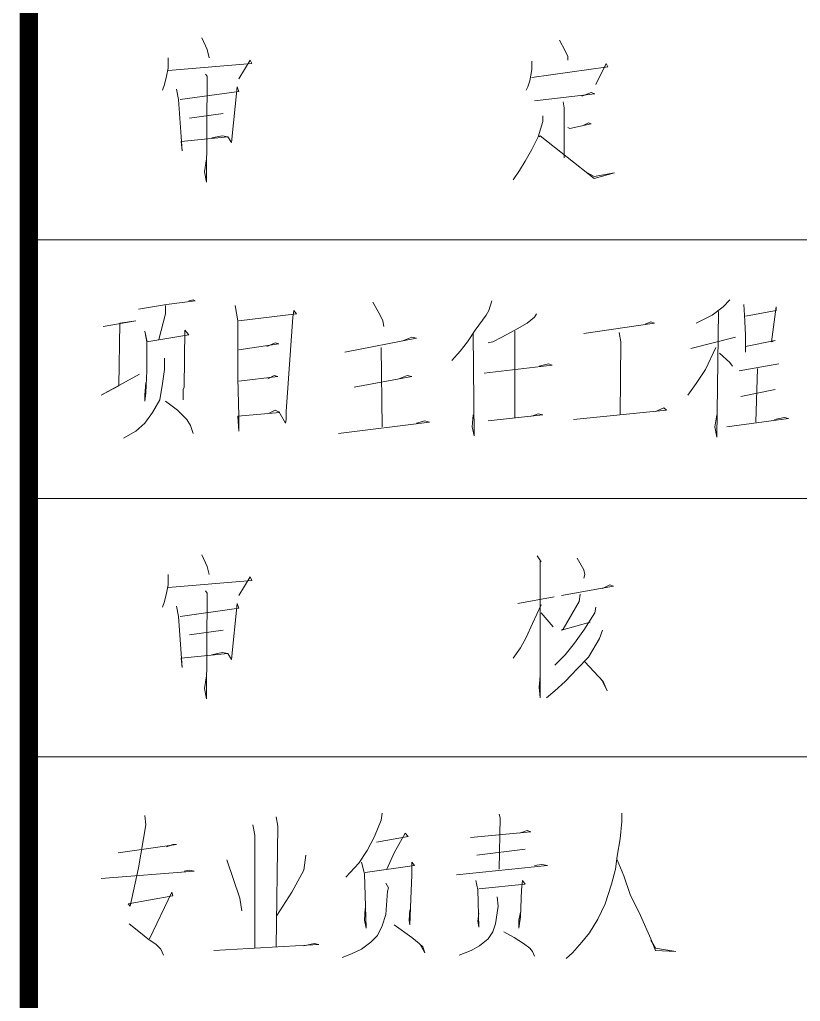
# Model space of a CAD drawing. Extents: x 1332633 to 1595679, y 264824 to 640777.
# Drawn here: x 1397321 to 1398378, y 409874 to 411203 of the extents above; entities that cross this region are included whole.
import ezdxf
from ezdxf.enums import TextEntityAlignment as Align

# ---------------------------------------------------------------- set-up
doc = ezdxf.new("R2010")
doc.units = 0
doc.header["$LTSCALE"] = 1000
doc.header["$MEASUREMENT"] = 0
doc.layers.get('0').update_dxf_attribs({"linetype": 'CONTINUOUS'})
doc.layers.add('_公共_图框', color=4, linetype='CONTINUOUS', lineweight=5)
doc.styles.add('图框文字', font='SIMKAI.TTF')

# ---------------------------------------------------------------- blocks, each defined once
blk = doc.blocks.new('vvxv')
at = {"layer": '_公共_图框'}
for p, q in [((-4265.9, 8723.5), (-4258.4, 8707.8)), ((-3781.3, 8720.4), (-3773.6, 8706.3)), ((-4311.3, 8696.7), (-4311.3, 8682.5)), ((-4258.4, 8707.8), (-4256, 8696.7)), ((-3773.6, 8706.3), (-3770, 8698.4)), ((-3770, 8698.4), (-3770, 8693.6)), ((-4311.3, 8682.5), (-4313.8, 8671.6)), ((-4311.3, 8679.5), (-4198, 8688.8)), ((-4200.4, 8693.6), (-4215.6, 8668.4)), ((-4198, 8688.8), (-4200.4, 8693.6)), ((-3819, 8692.1), (-3819, 8681)), ((-3819, 8670.1), (-3715.8, 8684.3)), ((-3718.3, 8688.8), (-3732.1, 8660.5)), ((-3715.8, 8684.3), (-3718.3, 8688.8)), ((-4313.8, 8671.6), (-4316.3, 8660.5)), ((-4260.9, 8674.7), (-4258.4, 8671.6)), ((-4258.4, 8671.6), (-4259.6, 8528.3)), ((-3820.3, 8673.2), (-3821.5, 8665.3)), ((-3819, 8681), (-3820.3, 8673.2)), ((-4316.3, 8660.5), (-4318.9, 8652.7)), ((-4225.7, 8581.8), (-4218.1, 8657.5)), ((-4218.1, 8657.5), (-4215.6, 8651.1)), ((-3824.1, 8657.5), (-3826.6, 8652.7)), ((-3821.5, 8665.3), (-3824.1, 8657.5)), ((-4300, 8654.2), (-4297.5, 8640)), ((-4215.6, 8651.1), (-4295, 8640)), ((-3815.1, 8638.5), (-3733.4, 8647.9)), ((-3738.4, 8649.6), (-3751, 8644.8)), ((-3733.4, 8647.9), (-3738.4, 8649.6)), ((-4297.5, 8640), (-4292.3, 8570.7)), ((-3776.3, 8637), (-3774.9, 8629.1)), ((-3774.9, 8629.1), (-3774.9, 8561.4)), ((-4282.4, 8615), (-4237, 8621.3)), ((-3803.8, 8618), (-3803.8, 8610.2)), ((-3803.8, 8610.2), (-3810.2, 8589.7)), ((-3770, 8602.3), (-3767.5, 8600.8)), ((-3767.5, 8600.8), (-3738.4, 8607.1)), ((-3742.2, 8608.6), (-3748.5, 8605.4)), ((-3738.4, 8607.1), (-3742.2, 8608.6)), ((-4293.7, 8583.4), (-4230.7, 8589.7)), ((-4238.3, 8591.2), (-4252.1, 8588.2)), ((-4230.7, 8589.7), (-4238.3, 8591.2)), ((-4230.7, 8589.7), (-4225.7, 8581.8)), ((-3810.2, 8589.7), (-3819, 8572.5)), ((-3809, 8589.7), (-3807.7, 8591.2)), ((-3807.7, 8591.2), (-3734.5, 8533)), ((-4292.3, 8570.7), (-4293.7, 8583.4)), ((-3819, 8572.5), (-3827.8, 8556.6)), ((-4262.3, 8542.4), (-4259.6, 8559.8)), ((-3827.8, 8556.6), (-3835.4, 8544)), ((-4259.6, 8528.3), (-4262.3, 8542.4)), ((-3835.4, 8544), (-3844.2, 8531.5)), ((-3734.5, 8536.1), (-3743.5, 8540.9)), ((-3707, 8540.9), (-3734.5, 8536.1)), ((-3734.5, 8533), (-3707, 8540.9)), ((-4500, 8450), (-500, 8450)), ((-4313.8, 8362.5), (-4274.7, 8367.3)), ((-4277.4, 8368.8), (-4283.5, 8367.3)), ((-4274.7, 8367.3), (-4277.4, 8368.8)), ((-4034.3, 8365.7), (-4024.2, 8348.3)), ((-3873.1, 8367.3), (-3877, 8354.6)), ((-3550.8, 8368.8), (-3559.6, 8359.4)), ((-4351.7, 8356.2), (-4313.8, 8362.5)), ((-4323.9, 8315.2), (-4315.1, 8349.9)), ((-4315.1, 8349.9), (-4315.1, 8361)), ((-4220.7, 8361), (-4216.9, 8340.5)), ((-4215.6, 8340.5), (-4137.5, 8349.9)), ((-4141.3, 8354.6), (-4142.6, 8345.3)), ((-4137.5, 8349.9), (-4141.3, 8354.6)), ((-3877, 8354.6), (-3880.8, 8348.3)), ((-3812.6, 8349.9), (-3815.1, 8345.3)), ((-3559.6, 8359.4), (-3574.7, 8348.3)), ((-3565.9, 8353.1), (-3568.4, 8182.9)), ((-3531.8, 8362.5), (-3530.7, 8348.3)), ((-3487.8, 8354.6), (-3529.4, 8346.8)), ((-3494.1, 8312.2), (-3487.8, 8359.4)), ((-3487.8, 8359.4), (-3487.8, 8354.6)), ((-4399.5, 8332.6), (-4355.3, 8340.5)), ((-4376.7, 8337.4), (-4378.1, 8252.2)), ((-4355.3, 8340.5), (-4376.7, 8337.4)), ((-4216.9, 8340.5), (-4216.9, 8263.3)), ((-4142.6, 8345.3), (-4151.4, 8217.6)), ((-4024.2, 8348.3), (-4020.5, 8340.5)), ((-4020.5, 8340.5), (-4019.2, 8332.6)), ((-3880.8, 8348.3), (-3895.7, 8327.8)), ((-3825.3, 8337.4), (-3841.7, 8327.8)), ((-3815.1, 8345.3), (-3825.3, 8337.4)), ((-3748.5, 8323.3), (-3652.8, 8337.4)), ((-3657.8, 8338.9), (-3665.4, 8335.7)), ((-3652.8, 8337.4), (-3657.8, 8338.9)), ((-3589.8, 8340.5), (-3596.2, 8337.4)), ((-3574.7, 8348.3), (-3589.8, 8340.5)), ((-3530.7, 8348.3), (-3529.4, 8321.5)), ((-4342.9, 8326.3), (-4340.2, 8313.7)), ((-4340.2, 8312.2), (-4342.9, 8326.3)), ((-4289.8, 8250.7), (-4288.7, 8327.8)), ((-4288.7, 8327.8), (-4283.5, 8321.5)), ((-3895.7, 8327.8), (-3905.9, 8312.2)), ((-3898.4, 8323.3), (-3897.1, 8184.7)), ((-3841.7, 8327.8), (-3859.3, 8318.5)), ((-3841.7, 8326.3), (-3841.7, 8209.7)), ((-3700.7, 8324.8), (-3698.2, 8312.2)), ((-4283.5, 8321.5), (-4340.2, 8312.2)), ((-4340.2, 8313.7), (-4340.2, 8272.7)), ((-4166.6, 8310.6), (-4177.9, 8305.8)), ((-4161.4, 8309.1), (-4166.6, 8310.6)), ((-4072, 8298), (-3975.2, 8316.9)), ((-3981.5, 8318.5), (-3992.8, 8313.7)), ((-3975.2, 8316.9), (-3981.5, 8318.5)), ((-3905.9, 8312.2), (-3916, 8299.5)), ((-3871.8, 8312.2), (-3878.1, 8310.6)), ((-3859.3, 8318.5), (-3871.8, 8312.2)), ((-3698.2, 8312.2), (-3699.3, 8213)), ((-3543.3, 8318.5), (-3603.6, 8302.8)), ((-3529.4, 8321.5), (-3529.4, 8298)), ((-3529.4, 8305.8), (-3489.2, 8313.7)), ((-3489.2, 8313.7), (-3494.1, 8312.2)), ((-4215.6, 8301), (-4161.4, 8309.1)), ((-4023, 8304.3), (-4021.7, 8197.1)), ((-3916, 8299.5), (-3927.3, 8286.9)), ((-3569.7, 8304.3), (-3583.5, 8274.4)), ((-3564.6, 8296.5), (-3550.8, 8283.8)), ((-4316.3, 8274.4), (-4316.3, 8290.1)), ((-3550.8, 8283.8), (-3547, 8279)), ((-4340.2, 8272.7), (-4341.5, 8242.9)), ((-4318.9, 8255.5), (-4316.3, 8274.4)), ((-3883.3, 8269.7), (-3791.2, 8280.6)), ((-3796.4, 8282.3), (-3809, 8279)), ((-3791.2, 8280.6), (-3796.4, 8282.3)), ((-3583.5, 8274.4), (-3596.2, 8255.5)), ((-3538.2, 8272.7), (-3484.2, 8282.3)), ((-3513.1, 8276), (-3515.6, 8203.4)), ((-4402, 8239.8), (-4350.3, 8268.1)), ((-4342.9, 8239.8), (-4341.5, 8257)), ((-4216.9, 8263.3), (-4215.6, 8211.3)), ((-4215.6, 8258.6), (-4162.7, 8264.9)), ((-4167.7, 8266.4), (-4176.5, 8261.8)), ((-4162.7, 8264.9), (-4167.7, 8266.4)), ((-4059.6, 8250.7), (-3981.5, 8264.9)), ((-3987.8, 8266.4), (-3999.1, 8261.8)), ((-3981.5, 8264.9), (-3987.8, 8266.4)), ((-4378.1, 8252.2), (-4402, 8239.8)), ((-4322.6, 8233.5), (-4318.9, 8255.5)), ((-4291.2, 8247.6), (-4289.8, 8250.7)), ((-4291.2, 8233.5), (-4291.2, 8247.6)), ((-3596.2, 8255.5), (-3607.5, 8239.8)), ((-3489.2, 8247.6), (-3535.7, 8238.1)), ((-4341.5, 8242.9), (-4342.9, 8231.8)), ((-4342.9, 8231.8), (-4342.9, 8239.8)), ((-4332.7, 8216.1), (-4322.6, 8233.5)), ((-4315.1, 8231.8), (-4298.6, 8219.3)), ((-4298.6, 8219.3), (-4286.2, 8206.7)), ((-4166.6, 8219.3), (-4176.5, 8214.5)), ((-4160.2, 8216.1), (-4166.6, 8219.3)), ((-4152.6, 8201.9), (-4161.4, 8217.6)), ((-4151.4, 8217.6), (-4151.4, 8206.7)), ((-3762.3, 8206.7), (-3636.4, 8219.3)), ((-3640.2, 8222.4), (-3651.5, 8217.6)), ((-3636.4, 8219.3), (-3640.2, 8222.4)), ((-4342.9, 8201.9), (-4332.7, 8216.1)), ((-4286.2, 8206.7), (-4281, 8198.8)), ((-4216.9, 8211.3), (-4160.2, 8216.1)), ((-4215.6, 8191), (-4216.9, 8211.3)), ((-4215.6, 8211.3), (-4215.6, 8191)), ((-4151.4, 8206.7), (-4152.6, 8201.9)), ((-4080.8, 8187.7), (-3957.5, 8203.4)), ((-3963.9, 8205.2), (-3975.2, 8201.9)), ((-3957.5, 8203.4), (-3963.9, 8205.2)), ((-3899.5, 8197.1), (-3898.4, 8213)), ((-3878.1, 8205.2), (-3803.8, 8213)), ((-3810.2, 8214.5), (-3819, 8211.3)), ((-3803.8, 8213), (-3810.2, 8214.5)), ((-3570.9, 8197.1), (-3568.4, 8213)), ((-3554.6, 8197.1), (-3471.5, 8208.2)), ((-3476.5, 8209.7), (-3490.3, 8206.7)), ((-3471.5, 8208.2), (-3476.5, 8209.7)), ((-4371.8, 8181.4), (-4355.3, 8191)), ((-4355.3, 8191), (-4342.9, 8201.9)), ((-4281, 8198.8), (-4277.4, 8187.7)), ((-3897.1, 8184.7), (-3899.5, 8197.1)), ((-3568.4, 8182.9), (-3570.9, 8197.1)), ((-4500, 8100), (-500, 8100)), ((-4265.9, 8023.5), (-4258.4, 8007.8)), ((-3811.5, 8022), (-3806.3, 8014.1)), ((-3757.3, 8018.9), (-3748.5, 8003)), ((-4258.4, 8007.8), (-4256, 7996.9)), ((-3807.7, 8015.7), (-3807.7, 7830)), ((-3806.3, 8014.1), (-3807.7, 8015.7)), ((-4311.3, 7996.9), (-4311.3, 7982.7)), ((-4200.4, 7993.6), (-4215.6, 7968.4)), ((-4198, 7988.9), (-4200.4, 7993.6)), ((-3748.5, 8003), (-3747.2, 7996.9)), ((-3747.2, 7996.9), (-3748.5, 7992.1)), ((-4311.3, 7982.7), (-4313.8, 7971.6)), ((-4311.3, 7979.5), (-4198, 7988.9)), ((-3778.8, 7968.4), (-3708.1, 7981)), ((-3713.3, 7982.7), (-3723.3, 7977.9)), ((-3708.1, 7981), (-3713.3, 7982.7)), ((-4313.8, 7971.6), (-4316.3, 7960.5)), ((-4260.9, 7974.7), (-4258.4, 7971.6)), ((-4258.4, 7971.6), (-4259.6, 7828.3)), ((-3788.7, 7966.8), (-3837.9, 7957.5)), ((-3753.5, 7970.1), (-3754.8, 7960.5)), ((-4316.3, 7960.5), (-4318.9, 7952.7)), ((-4300, 7954.2), (-4297.5, 7940)), ((-4215.6, 7951.1), (-4295, 7940)), ((-4225.7, 7881.9), (-4218.1, 7957.5)), ((-4218.1, 7957.5), (-4215.6, 7951.1)), ((-3806.3, 7955.9), (-3817.8, 7930.7)), ((-3754.8, 7960.5), (-3776.3, 7922.8)), ((-3732.1, 7952.7), (-3733.4, 7944.8)), ((-4297.5, 7940), (-4292.3, 7870.8)), ((-3806.3, 7944.8), (-3790.1, 7925.9)), ((-3733.4, 7944.8), (-3748.5, 7921.3)), ((-3817.8, 7930.7), (-3826.6, 7911.7)), ((-3778.8, 7921.3), (-3739.7, 7932.2)), ((-4282.4, 7915), (-4237, 7921.3)), ((-3826.6, 7911.7), (-3834.1, 7897.6)), ((-3776.3, 7922.8), (-3778.8, 7921.3)), ((-3749.7, 7919.6), (-3761.2, 7903.9)), ((-3748.5, 7921.3), (-3749.7, 7919.6)), ((-3723.3, 7921.3), (-3727.1, 7910.2)), ((-3834.1, 7897.6), (-3844.2, 7883.4)), ((-3761.2, 7903.9), (-3773.6, 7888.2)), ((-3727.1, 7910.2), (-3742.2, 7884.9)), ((-4293.7, 7883.4), (-4230.7, 7889.7)), ((-4238.3, 7891.2), (-4252.1, 7888.2)), ((-4230.7, 7889.7), (-4238.3, 7891.2)), ((-4230.7, 7889.7), (-4225.7, 7881.9)), ((-3773.6, 7888.2), (-3787.6, 7874)), ((-3742.2, 7884.9), (-3757.3, 7869.2)), ((-4292.3, 7870.8), (-4293.7, 7883.4)), ((-3747.2, 7878.8), (-3722.1, 7852)), ((-4262.3, 7842.4), (-4259.6, 7859.8)), ((-3809, 7844.1), (-3807.7, 7859.8)), ((-3757.3, 7869.2), (-3773.6, 7852)), ((-3773.6, 7852), (-3787.6, 7839.4)), ((-3716.9, 7839.4), (-3724.6, 7855.1)), ((-3722.1, 7852), (-3716.9, 7839.4)), ((-4259.6, 7828.3), (-4262.3, 7842.4)), ((-3807.7, 7830), (-3809, 7844.1)), ((-3787.6, 7839.4), (-3798.9, 7830)), ((-4500, 7750), (-500, 7750)), ((-4021.7, 7673.6), (-4023, 7664.2)), ((-3863, 7672.1), (-3861.8, 7667.3)), ((-3696.8, 7673.6), (-3696.8, 7662.5)), ((-4342.9, 7670.5), (-4341.5, 7657.9)), ((-4165.2, 7668.8), (-4162.7, 7656.2)), ((-4023, 7664.2), (-4031.8, 7642)), ((-3861.8, 7667.3), (-3863, 7598)), ((-3696.8, 7662.5), (-3699.3, 7639)), ((-4341.5, 7657.9), (-4351.7, 7599.5)), ((-4196.8, 7657.9), (-4194.1, 7643.7)), ((-4162.7, 7656.2), (-4165.2, 7492.5)), ((-3990.3, 7646.8), (-4005.4, 7620)), ((-3986.4, 7642), (-3990.3, 7646.8)), ((-3902, 7640.5), (-3820.3, 7648.3)), ((-3825.3, 7650.1), (-3835.4, 7646.8)), ((-3820.3, 7648.3), (-3825.3, 7650.1)), ((-4194.1, 7643.7), (-4194.1, 7491)), ((-4031.8, 7642), (-4041.8, 7623.3)), ((-4029.3, 7634.2), (-3986.4, 7642)), ((-3699.3, 7639), (-3703.2, 7615.4)), ((-4379.2, 7620), (-4300, 7631.1)), ((-4305, 7631.1), (-4313.8, 7627.9)), ((-4300, 7631.1), (-4305, 7631.1)), ((-4041.8, 7623.3), (-4053.3, 7605.8)), ((-4005.4, 7620), (-4015.4, 7598)), ((-3827.8, 7624.8), (-3893.2, 7616.9)), ((-4232, 7610.6), (-4214.4, 7558.6)), ((-4125, 7616.9), (-4127.5, 7596.5)), ((-4053.3, 7605.8), (-4070.9, 7587.1)), ((-4049.4, 7607.4), (-4045.6, 7591.7)), ((-3981.5, 7607.4), (-3981.5, 7590.1)), ((-3977.6, 7602.8), (-3981.5, 7607.4)), ((-3703.2, 7615.4), (-3705.6, 7598)), ((-3703.2, 7610.6), (-3694.4, 7588.6)), ((-4402, 7585.4), (-4276.1, 7594.9)), ((-4351.7, 7599.5), (-4363, 7547.7)), ((-4282.4, 7596.5), (-4289.8, 7594.9)), ((-4276.1, 7594.9), (-4282.4, 7596.5)), ((-4127.5, 7596.5), (-4143.8, 7566.6)), ((-4044.4, 7593.2), (-3977.6, 7602.8)), ((-3921, 7590.1), (-3797.5, 7602.8)), ((-3805.2, 7604.3), (-3815.1, 7602.8)), ((-3797.5, 7602.8), (-3805.2, 7604.3)), ((-3705.6, 7598), (-3710.8, 7577.5)), ((-4045.6, 7591.7), (-4043.1, 7517.8)), ((-4016.7, 7579), (-4012.9, 7572.7)), ((-3981.5, 7590.1), (-3982.6, 7557)), ((-3894.6, 7582.3), (-3892.1, 7569.7)), ((-3831.6, 7582.3), (-3832.9, 7569.7)), ((-3827.8, 7577.5), (-3831.6, 7582.3)), ((-3694.4, 7588.6), (-3685.5, 7563.3)), ((-4306.3, 7566.6), (-4336.5, 7503.4)), ((-4305, 7561.8), (-4306.3, 7566.6)), ((-4143.8, 7566.6), (-4164.1, 7535)), ((-4014.2, 7568.1), (-4016.7, 7536.5)), ((-4012.9, 7572.7), (-4014.2, 7568.1)), ((-3892.1, 7569.7), (-3890.7, 7519.3)), ((-3890.7, 7571.2), (-3827.8, 7577.5)), ((-3832.9, 7569.7), (-3834.1, 7533.5)), ((-3710.8, 7577.5), (-3719.6, 7550.7)), ((-4365.4, 7550.7), (-4305, 7561.8)), ((-4214.4, 7558.6), (-4211.7, 7541.3)), ((-3982.6, 7557), (-3984, 7522.4)), ((-3865.7, 7560.3), (-3864.3, 7547.7)), ((-3685.5, 7563.3), (-3671.8, 7535)), ((-4363, 7547.7), (-4365.4, 7550.7)), ((-4045.6, 7528.7), (-4044.4, 7544.4)), ((-3985.1, 7528.7), (-3984, 7542.9)), ((-3864.3, 7547.7), (-3868.2, 7523.9)), ((-3836.6, 7528.7), (-3834.1, 7539.8)), ((-3719.6, 7550.7), (-3729.6, 7530.2)), ((-4043.1, 7517.8), (-4045.6, 7528.7)), ((-4016.7, 7536.5), (-4021.7, 7520.9)), ((-3984, 7522.4), (-3985.1, 7528.7)), ((-3892.1, 7527.2), (-3890.7, 7538.1)), ((-3890.7, 7519.3), (-3892.1, 7527.2)), ((-3834.1, 7533.5), (-3836.6, 7517.8)), ((-3836.6, 7517.8), (-3836.6, 7528.7)), ((-3729.6, 7530.2), (-3740.9, 7511.5)), ((-3671.8, 7535), (-3657.8, 7503.4)), ((-4364.1, 7523.9), (-4349, 7511.5)), ((-4021.7, 7520.9), (-4028, 7508.2)), ((-4005.4, 7522.4), (-3981.5, 7505.2)), ((-3871.8, 7513), (-3878.1, 7503.4)), ((-3868.2, 7523.9), (-3871.8, 7513)), ((-3856.9, 7513), (-3842.9, 7505.2)), ((-4349, 7511.5), (-4339, 7503.4)), ((-4339, 7503.4), (-4327.7, 7495.6)), ((-4036.8, 7498.8), (-4049.4, 7489.3)), ((-4028, 7508.2), (-4036.8, 7498.8)), ((-3981.5, 7505.2), (-3971.3, 7497.3)), ((-3878.1, 7503.4), (-3889.6, 7494.1)), ((-3842.9, 7505.2), (-3830.3, 7497.3)), ((-3751, 7498.8), (-3763.6, 7484.7)), ((-3740.9, 7511.5), (-3751, 7498.8)), ((-3657.8, 7503.4), (-3651.5, 7487.7)), ((-3651.5, 7491), (-3657.8, 7501.9)), ((-4327.7, 7495.6), (-4321.4, 7489.3)), ((-4321.4, 7489.3), (-4317.6, 7481.4)), ((-4249.6, 7487.7), (-4107.4, 7495.6)), ((-4113.5, 7497.3), (-4127.5, 7494.1)), ((-4107.4, 7495.6), (-4113.5, 7497.3)), ((-4049.4, 7489.3), (-4063.2, 7483.1)), ((-3971.3, 7497.3), (-3966.3, 7492.5)), ((-3963.9, 7484.7), (-3970.2, 7495.6)), ((-3966.3, 7492.5), (-3963.9, 7484.7)), ((-3900.9, 7487.7), (-3917.2, 7481.4)), ((-3889.6, 7494.1), (-3900.9, 7487.7)), ((-3830.3, 7497.3), (-3821.5, 7491)), ((-3821.5, 7491), (-3817.8, 7486.2)), ((-3817.8, 7486.2), (-3815.1, 7479.9)), ((-3623.9, 7486.2), (-3651.5, 7491)), ((-3651.5, 7487.7), (-3623.9, 7486.2)), ((-4063.2, 7483.1), (-4075.8, 7478.4)), ((-3763.6, 7484.7), (-3772.4, 7476.8))]:
    blk.add_line(p, q, dxfattribs=at)
at = {"layer": '_公共_图框', "const_width": 25}
blk.add_lwpolyline([(-4500, 29200), (-4500, 500)], dxfattribs=at)
at = {"layer": '_公共_图框', "style": '图框文字'}
for tag, height, p in [('建设单位', 250, (-2500, 19150)), ('合作单位', 250, (-2527, 16841.6)), ('项目名称', 250, (-2500, 15150)), ('项目编号', 250, (-2500, 13150)), ('建筑', 175, (-1300, 2800)), ('方案深化', 175, (-1300, 2450)), ('1:100', 175, (-1300, 2100)), ('20090705', 175, (-1300, 1750)), ('图号', 175, (-1300, 1225))]:
    blk.add_attdef(tag, text='', height=height, dxfattribs=at).set_placement(p, align=Align.MIDDLE_CENTER)

msp = doc.modelspace()

# ---------------------------------------------------------------- block references
msp.add_blockref('vvxv', (1401833.4, 402454.9))

doc.saveas('drawing.dxf')
